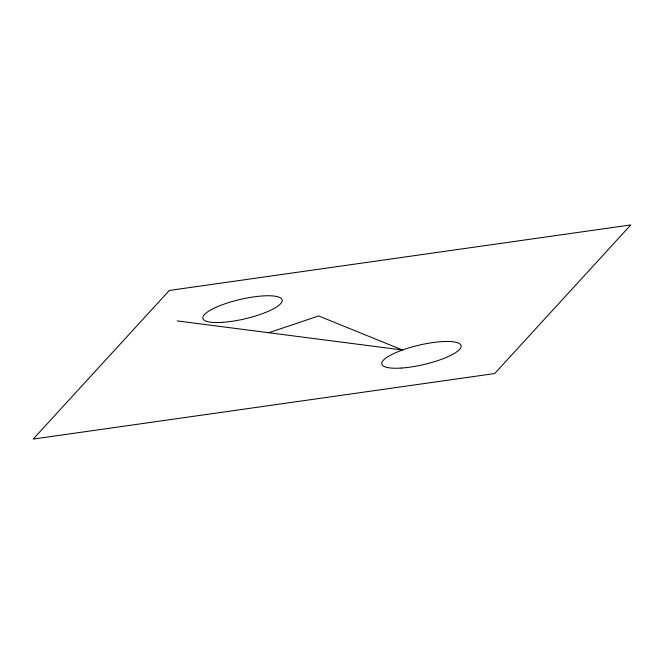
<?xml version="1.0" encoding="UTF-8"?>
<svg xmlns="http://www.w3.org/2000/svg" width="664" height="664" viewBox="0 0 664 664"><rect width="100%" height="100%" fill="white"/><g stroke="black" fill="none" stroke-linecap="round" stroke-linejoin="round"><path stroke-width="1" d="M268.82 332.739L318.629 315.948L402.5 350.003L177.205 320.903M169.312 290.45L33.2 439.07L494.688 373.55L630.8 224.93L169.312 290.45M222.631 322.339A40.687 9.977 -13.1 0 0 282.217 300.51A40.687 9.977 -13.1 0 0 222.714 304.602A40.687 9.977 -13.1 0 0 222.631 322.339M401.587 368.039A40.687 9.977 -13.1 0 0 461.173 346.21A40.687 9.977 -13.1 0 0 401.67 350.301A40.687 9.977 -13.1 0 0 401.587 368.039"/></g></svg>
